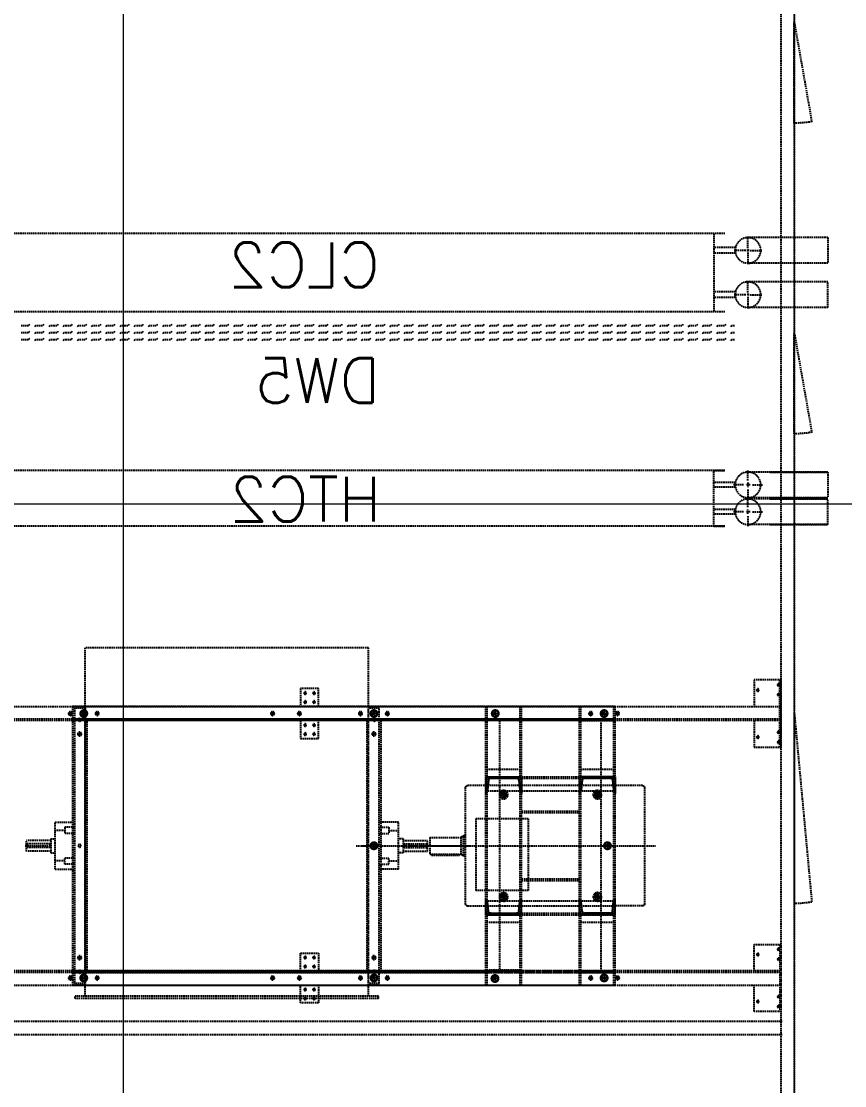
# Model space of a CAD drawing. Extents: x -32000 to 416743, y -254124 to 144214.
# Drawn here: x 2545 to 6225, y 36401 to 41159 of the extents above; entities that cross this region are included whole.
import ezdxf

# ---------------------------------------------------------------- set-up
doc = ezdxf.new("R2010")
doc.units = 0
doc.header["$LTSCALE"] = 10
doc.linetypes.add('XFM1Q40$0$HIDDEN', pattern=[9.525, 6.35, -3.175])
for name, color, linetype in [('XFM1Q40$0$01', 1, 'Continuous'), ('XFM1Q40$0$03', 4, 'Continuous'), ('XFM1Q40$0$ACC-450', 2, 'Continuous'), ('XFM1Q40$0$ACC-850', 2, 'Continuous'), ('XFM1Q40$0$CLC', 140, 'Continuous'), ('XFM1Q40$0$DIM', 250, 'Continuous'), ('XFM1Q40$0$FAN', 3, 'Continuous'), ('XFM1Q40$0$HTC', 1, 'Continuous'), ('XFM1Q40$0$MOTOR', 7, 'Continuous'), ('XFM1Q40$0$STM-01', 7, 'Continuous'), ('XFM1Q40$0$TYPE14X10', 7, 'Continuous'), ('XFM1Q40$0$外觀', 4, 'Continuous'), ('XFM1Q40$0$擋水簾', 151, 'Continuous'), ('XFM1Q40$0$槽鐵', 21, 'Continuous'), ('XFM1Q40$0$腳架', 7, 'Continuous'), ('XFM1Q40$0$軸心', 41, 'Continuous'), ('XFM1Q40$0$風車架', 4, 'Continuous'), ('XFM7P40ICA$0$H12PL4$0$L40_19_MEJI', 252, 'Continuous')]:
    doc.layers.add(name, color=color, linetype=linetype)
doc.styles.add('XFM1Q40$0$LSP', font='SIMPLEX.shx', dxfattribs={"bigfont": 'chineset.shx'})

# ---------------------------------------------------------------- blocks, each defined once
blk = doc.blocks.new('XFM1Q40$0$A$C79553BDF')
at = {"layer": 'XFM1Q40$0$槽鐵', "linetype": 'XFM1Q40$0$HIDDEN', "ltscale": 100}
for p, q in [((-3365, 16129.1), (-3365, 16204.1)), ((-3365, 16192.1), (-3362.5, 16192.1)), ((-3352.8, 16144.7), (-3357.5, 16187.6)), ((-3217.1, 16144.7), (-3212.4, 16187.6)), ((-3205, 16192.1), (-3207.4, 16192.1)), ((-3205, 16129.1), (-3205, 16204.1)), ((-3227.1, 16135.6), (-3342.8, 16135.6)), ((-3210, 16129.1), (-3360, 16129.1))]:
    blk.add_line(p, q, dxfattribs=at)
for centre, radius, start, end in [((-3362.5, 16187.1), 5, 5, 90), ((-3207.4, 16187.1), 5, 90, 175), ((-3342.8, 16145.6), 10, 185, 270), ((-3227.1, 16145.6), 10, 270, 355)]:
    blk.add_arc(centre, radius, start, end, dxfattribs=at)
blk = doc.blocks.new('XFM1Q40$0$A$Cac22a11c')
at = {"color": 252, "linetype": 'XFM1Q40$0$HIDDEN', "ltscale": 0.1}
for p, q in [((285990.1, 178069.5), (285970.1, 178069.5)), ((285990.1, 178069.5), (285970.1, 178069.5)), ((285990.1, 178069.5), (285970.1, 178069.5)), ((285980.1, 178059.5), (285980.1, 178079.5)), ((285980.1, 178079.5), (285980.1, 178059.5)), ((285980.1, 178079.5), (285980.1, 178059.5)), ((286409.1, 178069.5), (286389.1, 178069.5)), ((286409.1, 178069.5), (286389.1, 178069.5)), ((286409.1, 178069.5), (286389.1, 178069.5)), ((286399.1, 178059.5), (286399.1, 178079.5)), ((286399.1, 178079.5), (286399.1, 178059.5)), ((286399.1, 178079.5), (286399.1, 178059.5)), ((286722.1, 177799), (286596.1, 177799)), ((285980.1, 177622.5), (285980.1, 177602.5)), ((285980.1, 177602.5), (285980.1, 177622.5)), ((285980.1, 177622.5), (285980.1, 177602.5)), ((285980.1, 177622.5), (285980.1, 177602.5)), ((286399.1, 177622.5), (286399.1, 177602.5)), ((286399.1, 177602.5), (286399.1, 177622.5)), ((286399.1, 177622.5), (286399.1, 177602.5)), ((286399.1, 177622.5), (286399.1, 177602.5)), ((285990.1, 177612.5), (285970.1, 177612.5)), ((285990.1, 177612.5), (285970.1, 177612.5)), ((285990.1, 177612.5), (285970.1, 177612.5)), ((285990.1, 177612.5), (285970.1, 177612.5)), ((286409.1, 177612.5), (286389.1, 177612.5)), ((286409.1, 177612.5), (286389.1, 177612.5)), ((286409.1, 177612.5), (286389.1, 177612.5)), ((286409.1, 177612.5), (286389.1, 177612.5))]:
    blk.add_line(p, q, dxfattribs=at)
at = {"layer": 'XFM1Q40$0$01', "color": 252, "linetype": 'XFM1Q40$0$HIDDEN', "ltscale": 0.1}
for p, q in [((285207.2, 179511.2), (284950, 179511.2)), ((284950, 179511.2), (285307.2, 179511.2)), ((284950, 179511.2), (284950, 179396.9)), ((285207.2, 179396.9), (284950, 179396.9)), ((284950, 179396.9), (285307.2, 179396.9)), ((285207.2, 179391.2), (284950, 179391.2)), ((284950, 179391.2), (285307.2, 179391.2)), ((284950, 179276.9), (284950, 179391.2)), ((285207.2, 179276.9), (284950, 179276.9)), ((284950, 179276.9), (285307.2, 179276.9))]:
    blk.add_line(p, q, dxfattribs=at)
at = {"layer": 'XFM1Q40$0$03', "color": 252, "linetype": 'XFM1Q40$0$HIDDEN', "ltscale": 0.1}
for p, q in [((285410, 180578.4), (289110, 180578.4)), ((285460, 180578.4), (285460, 180228.4)), ((284950, 180559.5), (284950, 180445.2)), ((284950, 180559.5), (285307.2, 180559.5)), ((285307.2, 180512.4), (285307.2, 180564.5)), ((285297.2, 180502.4), (285245, 180502.4)), ((285302.2, 180502.4), (285312.2, 180502.4)), ((285307.2, 180497.4), (285307.2, 180507.4)), ((285307.2, 180492.4), (285307.2, 180440.2)), ((285317.2, 180502.4), (285369.3, 180502.4)), ((285363, 180514.7), (285460, 180514.7)), ((285363, 180490.1), (285460, 180490.1)), ((284950, 180445.2), (285307.2, 180445.2)), ((284950, 180247.2), (284950, 180361.5)), ((284950, 180361.5), (285307.2, 180361.5)), ((285307.2, 180314.4), (285307.2, 180366.5)), ((285297.2, 180304.4), (285245, 180304.4)), ((285302.2, 180304.4), (285312.2, 180304.4)), ((285307.2, 180309.4), (285307.2, 180299.4)), ((285307.2, 180294.4), (285307.2, 180242.2)), ((285317.2, 180304.4), (285369.3, 180304.4)), ((285363, 180316.7), (285460, 180316.7)), ((285363, 180292.1), (285460, 180292.1)), ((284950, 180247.2), (285307.2, 180247.2)), ((285410, 180228.4), (289110, 180228.4)), ((285307.2, 179474.1), (285307.2, 179521.2)), ((285287.2, 179454.1), (285240, 179454.1)), ((285297.2, 179454.1), (285317.2, 179454.1)), ((285307.2, 179464.1), (285307.2, 179444.1)), ((285307.2, 179434.1), (285307.2, 179386.9)), ((285327.2, 179454.1), (285374.3, 179454.1)), ((285307.2, 179354.1), (285307.2, 179401.2)), ((285287.2, 179334.1), (285240, 179334.1)), ((285297.2, 179334.1), (285317.2, 179334.1)), ((285307.2, 179324.1), (285307.2, 179344.1)), ((285327.2, 179334.1), (285374.3, 179334.1)), ((285307.2, 179314.1), (285307.2, 179266.9))]:
    blk.add_line(p, q, dxfattribs=at)
for centre in [(285307.2, 180502.4), (285307.2, 180304.4)]:
    blk.add_circle(centre, 57.2, dxfattribs=at)
at = {"layer": 'XFM1Q40$0$ACC-450', "color": 252, "linetype": 'XFM1Q40$0$HIDDEN', "ltscale": 0.1}
for p, q in [((285100, 181521), (285021.9, 181077.8)), ((285100, 181071), (285100, 181521)), ((285100, 180132.6), (285021.9, 179689.4)), ((285100, 179682.6), (285100, 180132.6))]:
    blk.add_line(p, q, dxfattribs=at)
for centre in [(285100, 181521), (285100, 180132.6)]:
    blk.add_arc(centre, 450, 260, 270, dxfattribs=at)
at = {"layer": 'XFM1Q40$0$ACC-850', "color": 252, "linetype": 'XFM1Q40$0$HIDDEN', "ltscale": 0.1}
for q in [(285021.9, 177589.4), (285100, 177582.6)]:
    blk.add_line((285100, 178432.6), q, dxfattribs=at)
blk.add_arc((285100, 178032.6), 450, 260, 270, dxfattribs=at)
at = {"layer": 'XFM1Q40$0$CLC', "color": 252, "linetype": 'XFM1Q40$0$HIDDEN', "ltscale": 0.1}
for p, q in [((285363.3, 179464.6), (285460, 179464.6)), ((285363.3, 179443.6), (285460, 179443.6)), ((285363.3, 179344.6), (285460, 179344.6)), ((285363.3, 179323.6), (285460, 179323.6))]:
    blk.add_line(p, q, dxfattribs=at)
for centre in [(285307.2, 179454.1), (285307.2, 179334.1)]:
    blk.add_circle(centre, 57.2, dxfattribs=at)
at = {"layer": 'XFM1Q40$0$DIM', "color": 252, "linetype": 'XFM1Q40$0$HIDDEN', "ltscale": 0.1}
blk.add_line((287037.6, 177841), (285720.6, 177841), dxfattribs=at)
blk.add_line((287037.6, 177841), (285720.6, 177841), dxfattribs=at)
at = {"layer": 'XFM1Q40$0$FAN', "color": 252, "linetype": 'XFM1Q40$0$HIDDEN', "ltscale": 0.1}
for p, q in [((287003, 177168), (287003, 178726)), ((287003, 178726), (288269, 178726)), ((288269, 177168), (288269, 178726)), ((286958, 177168), (288314, 177168)), ((286958, 177158), (286958, 177168)), ((286958, 177158), (288314, 177158)), ((288314, 177158), (288314, 177168))]:
    blk.add_line(p, q, dxfattribs=at)
for centre in [(286977.5, 178404), (288294.5, 178404), (286977.5, 177841), (288294.5, 177841), (286977.5, 177278), (288294.5, 177278)]:
    blk.add_circle(centre, 6, dxfattribs=at)
at = {"layer": 'XFM1Q40$0$HTC', "color": 252, "linetype": 'XFM1Q40$0$HIDDEN', "ltscale": 0.1}
for p, q in [((285410, 179519.1), (289060, 179519.1)), ((285460, 179519.1), (285410, 179519.1)), ((285460, 179269.1), (285460, 179519.1)), ((285410, 179269.1), (289060, 179269.1)), ((285460, 179269.1), (285410, 179269.1))]:
    blk.add_line(p, q, dxfattribs=at)
at = {"layer": 'XFM1Q40$0$MOTOR', "color": 252, "linetype": 'XFM1Q40$0$HIDDEN', "ltscale": 0.1}
for p, q in [((285769.1, 178100), (285769.1, 177582)), ((285779.1, 178110), (285904.1, 178110)), ((285904.1, 178111), (285904.1, 177571)), ((285904.1, 178111), (286559.1, 178111)), ((286569.1, 177581), (286569.1, 178101)), ((286290.1, 177961), (286290.1, 177641)), ((286290.1, 177961), (286524.1, 177961)), ((286524.1, 177961), (286524.1, 177641)), ((286574.1, 177888), (286569.1, 177888)), ((286579.1, 177799), (286579.1, 177883)), ((286584.1, 177883), (286579.1, 177883)), ((286729.1, 177878.5), (286589.1, 177878.5)), ((286589.1, 177804), (286589.1, 177878)), ((286729.1, 177878.5), (286729.1, 177803.5)), ((286739.5, 177841), (286550.7, 177841)), ((286574.1, 177794), (286569.1, 177794)), ((286584.1, 177799), (286579.1, 177799)), ((286729.1, 177803.5), (286589.1, 177803.5)), ((286596.1, 177803.5), (286596.1, 177799)), ((286722.1, 177803.5), (286722.1, 177799)), ((286290.1, 177641), (286524.1, 177641)), ((285779.1, 177572), (285904.1, 177572)), ((285904.1, 177571), (286559.1, 177571))]:
    blk.add_line(p, q, dxfattribs=at)
for centre, radius, start, end in [((285779.1, 178100), 10, 90, 180), ((286559.1, 178101), 10, 0, 90), ((286574.1, 177883), 5, 0, 90), ((286584.1, 177878), 5, 0, 90), ((286574.1, 177799), 5, 270, 0), ((286584.1, 177804), 5, 270, 0), ((285779.1, 177582), 10, 180, 270), ((286559.1, 177581), 10, 270, 0)]:
    blk.add_arc(centre, radius, start, end, dxfattribs=at)
at = {"layer": 'XFM1Q40$0$STM-01', "color": 252, "linetype": 'XFM1Q40$0$HIDDEN', "ltscale": 0.1}
for p, q in [((285160, 178582), (285280, 178582)), ((285160, 178282), (285160, 178582)), ((285164, 178282), (285164, 178582)), ((285280, 178582), (285280, 178463.5)), ((285168, 178560), (285164, 178560)), ((285171, 178560), (285169, 178560)), ((285170, 178562), (285170, 178566)), ((285170, 178559), (285170, 178561)), ((285170, 178558), (285170, 178554)), ((285172, 178560), (285176, 178560)), ((285261, 178537), (285257, 178537)), ((285264, 178537), (285262, 178537)), ((285263, 178539), (285263, 178543)), ((285263, 178536), (285263, 178538)), ((285263, 178535), (285263, 178531)), ((285265, 178537), (285269, 178537)), ((287226.5, 178543.5), (287306.5, 178543.5)), ((287226.5, 178463.5), (287226.5, 178543.5)), ((287244.5, 178523.5), (287240.5, 178523.5)), ((287247.5, 178523.5), (287245.5, 178523.5)), ((287246.5, 178525.5), (287246.5, 178529.5)), ((287246.5, 178522.5), (287246.5, 178524.5)), ((287248.5, 178523.5), (287252.5, 178523.5)), ((287284.5, 178523.5), (287280.5, 178523.5)), ((287287.5, 178523.5), (287285.5, 178523.5)), ((287286.5, 178525.5), (287286.5, 178529.5)), ((287286.5, 178522.5), (287286.5, 178524.5)), ((287288.5, 178523.5), (287292.5, 178523.5)), ((287306.5, 178543.5), (287306.5, 178463.5)), ((285168, 178516), (285164, 178516)), ((285171, 178516), (285169, 178516)), ((285170, 178518), (285170, 178522)), ((285170, 178515), (285170, 178517)), ((285170, 178514), (285170, 178510)), ((285172, 178516), (285176, 178516)), ((287244.5, 178483.5), (287240.5, 178483.5)), ((287247.5, 178483.5), (287245.5, 178483.5)), ((287246.5, 178521.5), (287246.5, 178517.5)), ((287246.5, 178485.5), (287246.5, 178489.5)), ((287246.5, 178482.5), (287246.5, 178484.5)), ((287246.5, 178481.5), (287246.5, 178477.5)), ((287248.5, 178483.5), (287252.5, 178483.5)), ((287284.5, 178483.5), (287280.5, 178483.5)), ((287287.5, 178483.5), (287285.5, 178483.5)), ((287286.5, 178521.5), (287286.5, 178517.5)), ((287286.5, 178485.5), (287286.5, 178489.5)), ((287286.5, 178482.5), (287286.5, 178484.5)), ((287286.5, 178481.5), (287286.5, 178477.5)), ((287288.5, 178483.5), (287292.5, 178483.5)), ((289131, 178463.5), (285164, 178463.5)), ((285888.1, 178432), (285881.1, 178432)), ((285889.1, 178432), (285891.1, 178432)), ((285890.1, 178434), (285890.1, 178441)), ((285890.1, 178431), (285890.1, 178433)), ((285890.1, 178430), (285890.1, 178423)), ((285892.1, 178432), (285899.1, 178432)), ((286008.1, 178432), (286001.1, 178432)), ((286009.1, 178432), (286011.1, 178432)), ((286010.1, 178434), (286010.1, 178441)), ((286010.1, 178431), (286010.1, 178433)), ((286010.1, 178430), (286010.1, 178423)), ((286012.1, 178432), (286019.1, 178432)), ((286917, 178432), (286910, 178432)), ((286918, 178432), (286920, 178432)), ((286919, 178434), (286919, 178441)), ((286919, 178431), (286919, 178433)), ((286919, 178430), (286919, 178423)), ((286921, 178432), (286928, 178432)), ((287037, 178432), (287030, 178432)), ((287038, 178432), (287040, 178432)), ((287039, 178434), (287039, 178441)), ((287039, 178431), (287039, 178433)), ((287039, 178430), (287039, 178423)), ((287041, 178432), (287048, 178432)), ((287310, 178432), (287303, 178432)), ((287313, 178432), (287311, 178432)), ((287312, 178434), (287312, 178441)), ((287312, 178431), (287312, 178433)), ((287312, 178430), (287312, 178423)), ((287314, 178432), (287321, 178432)), ((287430, 178432), (287423, 178432)), ((287433, 178432), (287431, 178432)), ((287432, 178434), (287432, 178441)), ((287432, 178431), (287432, 178433)), ((287432, 178430), (287432, 178423)), ((287434, 178432), (287441, 178432)), ((288214, 178432), (288207, 178432)), ((288217, 178432), (288215, 178432)), ((288216, 178434), (288216, 178441)), ((288216, 178431), (288216, 178433)), ((288216, 178430), (288216, 178423)), ((288218, 178432), (288225, 178432)), ((288334, 178432), (288327, 178432)), ((288337, 178432), (288335, 178432)), ((288336, 178434), (288336, 178441)), ((288336, 178431), (288336, 178433)), ((288336, 178430), (288336, 178423)), ((288338, 178432), (288345, 178432)), ((285164, 178407), (289131, 178407)), ((285164, 178400.5), (289131, 178400.5)), ((285280, 178400.5), (285280, 178282)), ((287226.5, 178320.5), (287226.5, 178400.5)), ((287244.5, 178380.5), (287240.5, 178380.5)), ((287247.5, 178380.5), (287245.5, 178380.5)), ((287246.5, 178382.5), (287246.5, 178386.5)), ((287246.5, 178379.5), (287246.5, 178381.5)), ((287248.5, 178380.5), (287252.5, 178380.5)), ((287284.5, 178380.5), (287280.5, 178380.5)), ((287287.5, 178380.5), (287285.5, 178380.5)), ((287286.5, 178382.5), (287286.5, 178386.5)), ((287286.5, 178379.5), (287286.5, 178381.5)), ((287288.5, 178380.5), (287292.5, 178380.5)), ((287306.5, 178400.5), (287306.5, 178320.5)), ((285168, 178348), (285164, 178348)), ((285171, 178348), (285169, 178348)), ((285170, 178350), (285170, 178354)), ((285170, 178347), (285170, 178349)), ((285170, 178346), (285170, 178342)), ((285172, 178348), (285176, 178348)), ((285263, 178329), (285263, 178333)), ((287244.5, 178340.5), (287240.5, 178340.5)), ((287247.5, 178340.5), (287245.5, 178340.5)), ((287246.5, 178378.5), (287246.5, 178374.5)), ((287246.5, 178342.5), (287246.5, 178346.5)), ((287246.5, 178339.5), (287246.5, 178341.5)), ((287246.5, 178338.5), (287246.5, 178334.5)), ((287248.5, 178340.5), (287252.5, 178340.5)), ((287284.5, 178340.5), (287280.5, 178340.5)), ((287287.5, 178340.5), (287285.5, 178340.5)), ((287286.5, 178378.5), (287286.5, 178374.5)), ((287286.5, 178342.5), (287286.5, 178346.5)), ((287286.5, 178339.5), (287286.5, 178341.5)), ((287286.5, 178338.5), (287286.5, 178334.5)), ((287288.5, 178340.5), (287292.5, 178340.5)), ((285168, 178304), (285164, 178304)), ((285171, 178304), (285169, 178304)), ((285170, 178306), (285170, 178310)), ((285170, 178303), (285170, 178305)), ((285170, 178302), (285170, 178298)), ((285172, 178304), (285176, 178304)), ((285261, 178327), (285257, 178327)), ((285264, 178327), (285262, 178327)), ((285263, 178326), (285263, 178328)), ((285263, 178325), (285263, 178321)), ((285265, 178327), (285269, 178327)), ((287306.5, 178320.5), (287226.5, 178320.5)), ((285280, 178282), (285160, 178282)), ((285280, 177400), (285160, 177400)), ((285160, 177400), (285160, 177100)), ((285164, 177400), (285164, 177100)), ((285170, 177380), (285170, 177384)), ((285280, 177281.5), (285280, 177400)), ((285168, 177378), (285164, 177378)), ((285168, 177334), (285164, 177334)), ((285171, 177378), (285169, 177378)), ((285171, 177334), (285169, 177334)), ((285170, 177379), (285170, 177377)), ((285170, 177376), (285170, 177372)), ((285170, 177336), (285170, 177340)), ((285170, 177335), (285170, 177333)), ((285172, 177378), (285176, 177378)), ((285172, 177334), (285176, 177334)), ((285261, 177355), (285257, 177355)), ((285264, 177355), (285262, 177355)), ((285263, 177357), (285263, 177361)), ((285263, 177356), (285263, 177354)), ((285263, 177353), (285263, 177349)), ((285265, 177355), (285269, 177355)), ((287306.5, 177361.5), (287226.5, 177361.5)), ((287226.5, 177361.5), (287226.5, 177281.5)), ((287244.5, 177341.5), (287240.5, 177341.5)), ((287247.5, 177341.5), (287245.5, 177341.5)), ((287246.5, 177343.5), (287246.5, 177347.5)), ((287246.5, 177342.5), (287246.5, 177340.5)), ((287246.5, 177339.5), (287246.5, 177335.5)), ((287248.5, 177341.5), (287252.5, 177341.5)), ((287284.5, 177341.5), (287280.5, 177341.5)), ((287287.5, 177341.5), (287285.5, 177341.5)), ((287286.5, 177343.5), (287286.5, 177347.5)), ((287286.5, 177342.5), (287286.5, 177340.5)), ((287286.5, 177339.5), (287286.5, 177335.5)), ((287288.5, 177341.5), (287292.5, 177341.5)), ((287306.5, 177281.5), (287306.5, 177361.5)), ((285170, 177332), (285170, 177328)), ((287244.5, 177301.5), (287240.5, 177301.5)), ((287247.5, 177301.5), (287245.5, 177301.5)), ((287246.5, 177303.5), (287246.5, 177307.5)), ((287246.5, 177302.5), (287246.5, 177300.5)), ((287246.5, 177299.5), (287246.5, 177295.5)), ((287248.5, 177301.5), (287252.5, 177301.5)), ((287284.5, 177301.5), (287280.5, 177301.5)), ((287287.5, 177301.5), (287285.5, 177301.5)), ((287286.5, 177303.5), (287286.5, 177307.5)), ((287286.5, 177302.5), (287286.5, 177300.5)), ((287286.5, 177299.5), (287286.5, 177295.5)), ((287288.5, 177301.5), (287292.5, 177301.5)), ((285164, 177281.5), (289131, 177281.5)), ((285164, 177275), (289131, 177275)), ((285888.1, 177250), (285881.1, 177250)), ((285889.1, 177250), (285891.1, 177250)), ((285890.1, 177252), (285890.1, 177259)), ((285890.1, 177251), (285890.1, 177249)), ((285890.1, 177248), (285890.1, 177241)), ((285892.1, 177250), (285899.1, 177250)), ((286008.1, 177250), (286001.1, 177250)), ((286009.1, 177250), (286011.1, 177250)), ((286010.1, 177252), (286010.1, 177259)), ((286010.1, 177251), (286010.1, 177249)), ((286010.1, 177248), (286010.1, 177241)), ((286012.1, 177250), (286019.1, 177250)), ((286917, 177250), (286910, 177250)), ((286918, 177250), (286920, 177250)), ((286919, 177252), (286919, 177259)), ((286919, 177251), (286919, 177249)), ((286919, 177248), (286919, 177241)), ((286921, 177250), (286928, 177250)), ((287037, 177250), (287030, 177250)), ((287038, 177250), (287040, 177250)), ((287039, 177252), (287039, 177259)), ((287039, 177251), (287039, 177249)), ((287039, 177248), (287039, 177241)), ((287041, 177250), (287048, 177250)), ((287310, 177250), (287303, 177250)), ((287313, 177250), (287311, 177250)), ((287312, 177252), (287312, 177259)), ((287312, 177251), (287312, 177249)), ((287312, 177248), (287312, 177241)), ((287314, 177250), (287321, 177250)), ((287430, 177250), (287423, 177250)), ((287433, 177250), (287431, 177250)), ((287432, 177252), (287432, 177259)), ((287432, 177251), (287432, 177249)), ((287432, 177248), (287432, 177241)), ((287434, 177250), (287441, 177250)), ((288214, 177250), (288207, 177250)), ((288217, 177250), (288215, 177250)), ((288216, 177252), (288216, 177259)), ((288216, 177251), (288216, 177249)), ((288216, 177248), (288216, 177241)), ((288218, 177250), (288225, 177250)), ((288334, 177250), (288327, 177250)), ((288337, 177250), (288335, 177250)), ((288336, 177252), (288336, 177259)), ((288336, 177251), (288336, 177249)), ((288336, 177248), (288336, 177241)), ((288338, 177250), (288345, 177250)), ((289131, 177218.5), (285164, 177218.5)), ((285280, 177100), (285280, 177218.5)), ((287226.5, 177218.5), (287226.5, 177138.5)), ((287244.5, 177198.5), (287240.5, 177198.5)), ((287247.5, 177198.5), (287245.5, 177198.5)), ((287246.5, 177200.5), (287246.5, 177204.5)), ((287246.5, 177199.5), (287246.5, 177197.5)), ((287246.5, 177196.5), (287246.5, 177192.5)), ((287248.5, 177198.5), (287252.5, 177198.5)), ((287284.5, 177198.5), (287280.5, 177198.5)), ((287287.5, 177198.5), (287285.5, 177198.5)), ((287286.5, 177200.5), (287286.5, 177204.5)), ((287286.5, 177199.5), (287286.5, 177197.5)), ((287286.5, 177196.5), (287286.5, 177192.5)), ((287288.5, 177198.5), (287292.5, 177198.5)), ((287306.5, 177138.5), (287306.5, 177218.5)), ((285168, 177166), (285164, 177166)), ((285171, 177166), (285169, 177166)), ((285170, 177168), (285170, 177172)), ((285170, 177167), (285170, 177165)), ((285170, 177164), (285170, 177160)), ((285172, 177166), (285176, 177166)), ((285261, 177145), (285257, 177145)), ((285264, 177145), (285262, 177145)), ((285263, 177147), (285263, 177151)), ((285263, 177146), (285263, 177144)), ((285263, 177143), (285263, 177139)), ((285265, 177145), (285269, 177145)), ((287244.5, 177158.5), (287240.5, 177158.5)), ((287247.5, 177158.5), (287245.5, 177158.5)), ((287246.5, 177160.5), (287246.5, 177164.5)), ((287246.5, 177159.5), (287246.5, 177157.5)), ((287246.5, 177156.5), (287246.5, 177152.5)), ((287248.5, 177158.5), (287252.5, 177158.5)), ((287284.5, 177158.5), (287280.5, 177158.5)), ((287287.5, 177158.5), (287285.5, 177158.5)), ((287286.5, 177160.5), (287286.5, 177164.5)), ((287286.5, 177159.5), (287286.5, 177157.5)), ((287286.5, 177156.5), (287286.5, 177152.5)), ((287288.5, 177158.5), (287292.5, 177158.5)), ((285160, 177100), (285280, 177100)), ((285168, 177122), (285164, 177122)), ((285171, 177122), (285169, 177122)), ((285170, 177124), (285170, 177128)), ((285170, 177123), (285170, 177121)), ((285170, 177120), (285170, 177116)), ((285172, 177122), (285176, 177122)), ((287226.5, 177138.5), (287306.5, 177138.5))]:
    blk.add_line(p, q, dxfattribs=at)
for centre, radius in [((285170, 178560), 5), ((285263, 178537), 5), ((287246.5, 178523.5), 5), ((287286.5, 178523.5), 5), ((285170, 178516), 5), ((287246.5, 178483.5), 5), ((287286.5, 178483.5), 5), ((285890.1, 178432), 8), ((286010.1, 178432), 8), ((286919, 178432), 8), ((287039, 178432), 8), ((287312, 178432), 8), ((287432, 178432), 8), ((288216, 178432), 8), ((288336, 178432), 8), ((287246.5, 178380.5), 5), ((287286.5, 178380.5), 5), ((285170, 178348), 5), ((287246.5, 178340.5), 5), ((287286.5, 178340.5), 5), ((285170, 178304), 5), ((285263, 178327), 5), ((285170, 177378), 5), ((285170, 177334), 5), ((285263, 177355), 5), ((287246.5, 177341.5), 5), ((287286.5, 177341.5), 5), ((287246.5, 177301.5), 5), ((287286.5, 177301.5), 5), ((285890.1, 177250), 8), ((286010.1, 177250), 8), ((286919, 177250), 8), ((287039, 177250), 8), ((287312, 177250), 8), ((287432, 177250), 8), ((288216, 177250), 8), ((288336, 177250), 8), ((287246.5, 177198.5), 5), ((287286.5, 177198.5), 5), ((285170, 177166), 5), ((285263, 177145), 5), ((287246.5, 177158.5), 5), ((287286.5, 177158.5), 5), ((285170, 177122), 5)]:
    blk.add_circle(centre, radius, dxfattribs=at)
at = {"layer": 'XFM1Q40$0$TYPE14X10', "color": 252, "linetype": 'XFM1Q40$0$HIDDEN', "ltscale": 0.1}
for p, q in [((285100, 187517.6), (285100, 172197.6)), ((285160, 187457.6), (285160, 172257.6)), ((289150, 177057.6), (285155, 177057.6)), ((289150, 176997.6), (285155, 176997.6))]:
    blk.add_line(p, q, dxfattribs=at)
at = {"layer": 'XFM1Q40$0$外觀', "color": 252, "linetype": 'XFM1Q40$0$HIDDEN', "ltscale": 0.1}
for p, q in [((285955.1, 178432), (285945.1, 178432)), ((285950.1, 178437), (285950.1, 178427)), ((286441.6, 178432), (286431.6, 178432)), ((286436.6, 178437), (286436.6, 178427)), ((286984, 178432), (286974, 178432)), ((286979, 178437), (286979, 178427)), ((288281, 178432), (288271, 178432)), ((288276, 178437), (288276, 178427)), ((286984, 178341), (286974, 178341)), ((286979, 178346), (286979, 178336)), ((288299.5, 178341), (288289.5, 178341)), ((288294.5, 178346), (288294.5, 178336)), ((285978.1, 178069.5), (285965.1, 178069.5)), ((285981.1, 178069.5), (285979.1, 178069.5)), ((285980.1, 178071.5), (285980.1, 178084.5)), ((285980.1, 178068.5), (285980.1, 178070.5)), ((285980.1, 178067.5), (285980.1, 178054.5)), ((285982.1, 178069.5), (285995.1, 178069.5)), ((286397.1, 178069.5), (286384.1, 178069.5)), ((286400.1, 178069.5), (286398.1, 178069.5)), ((286399.1, 178071.5), (286399.1, 178084.5)), ((286399.1, 178068.5), (286399.1, 178070.5)), ((286399.1, 178067.5), (286399.1, 178054.5)), ((286401.1, 178069.5), (286414.1, 178069.5)), ((285940.1, 177841), (285930.1, 177841)), ((285935.1, 177846), (285935.1, 177836)), ((287058.7, 177841), (286956.7, 177841)), ((285980.1, 177614.5), (285980.1, 177627.5)), ((286399.1, 177614.5), (286399.1, 177627.5)), ((285978.1, 177612.5), (285965.1, 177612.5)), ((285981.1, 177612.5), (285979.1, 177612.5)), ((285980.1, 177613.5), (285980.1, 177611.5)), ((285980.1, 177610.5), (285980.1, 177597.5)), ((285982.1, 177612.5), (285995.1, 177612.5)), ((286397.1, 177612.5), (286384.1, 177612.5)), ((286400.1, 177612.5), (286398.1, 177612.5)), ((286399.1, 177613.5), (286399.1, 177611.5)), ((286399.1, 177610.5), (286399.1, 177597.5)), ((286401.1, 177612.5), (286414.1, 177612.5)), ((286984, 177341), (286974, 177341)), ((286979, 177346), (286979, 177336)), ((288299.5, 177341), (288289.5, 177341)), ((288294.5, 177346), (288294.5, 177336)), ((285955.1, 177250), (285945.1, 177250)), ((285950.1, 177255), (285950.1, 177245)), ((286443.1, 177247.5), (286433.1, 177247.5)), ((286438.1, 177252.5), (286438.1, 177242.5)), ((286983.5, 177250), (286973.5, 177250)), ((286978.5, 177255), (286978.5, 177245)), ((288281, 177250), (288271, 177250)), ((288276, 177255), (288276, 177245))]:
    blk.add_line(p, q, dxfattribs=at)
at = {"layer": 'XFM1Q40$0$外觀', "color": 252, "linetype": 'XFM1Q40$0$HIDDEN', "ltscale": 0.1, "const_width": 10}
for points in [[(285965.1, 178432, 1), (285935.1, 178432, 1)], [(286451.6, 178432, 1), (286421.6, 178432, 1)], [(286994, 178432, 1), (286964, 178432, 1)], [(288291, 178432, 1), (288261, 178432, 1)], [(285950.1, 177841, 1), (285920.1, 177841, 1)], [(286994, 177841, 1), (286964, 177841, 1)], [(285965.1, 177250, 1), (285935.1, 177250, 1)], [(286453.1, 177247.5, 1), (286423.1, 177247.5, 1)], [(286993.5, 177250, 1), (286963.5, 177250, 1)], [(288291, 177250, 1), (288261, 177250, 1)]]:
    blk.add_lwpolyline(points, format="xyb", close=True, dxfattribs=at)
at = {"layer": 'XFM1Q40$0$外觀', "color": 252, "linetype": 'XFM1Q40$0$HIDDEN', "ltscale": 0.1}
for centre, radius in [((285950.1, 178432), 7), ((286436.6, 178432), 7), ((286979, 178432), 7), ((288276, 178432), 8), ((286979, 178341), 8.5), ((288294.5, 178341), 8.5), ((285980.1, 178069.5), 19), ((285980.1, 178069.5), 12), ((286399.1, 178069.5), 19), ((286399.1, 178069.5), 12), ((285935.1, 177841), 7), ((286979, 177841), 7), ((285980.1, 177612.5), 19), ((285980.1, 177612.5), 12), ((286399.1, 177612.5), 19), ((286399.1, 177612.5), 12), ((286979, 177341), 8.5), ((288294.5, 177341), 8.5), ((285950.1, 177250), 7), ((286438.1, 177247.5), 7), ((286978.5, 177250), 7), ((288276, 177250), 7)]:
    blk.add_circle(centre, radius, dxfattribs=at)
at = {"layer": 'XFM1Q40$0$擋水簾', "color": 252, "linetype": 'XFM1Q40$0$HIDDEN', "ltscale": 0.1}
for p, q in [((285368, 180165.7), (285380.2, 180165.7)), ((285380.2, 180165.7), (285385.9, 180160.1)), ((285406.4, 180171.3), (285412, 180165.7)), ((285412, 180165.7), (285443.7, 180165.7)), ((285443.7, 180165.7), (285449.4, 180160.1)), ((285469.9, 180171.3), (285475.5, 180165.7)), ((285475.5, 180165.7), (285507.2, 180165.7)), ((285507.2, 180165.7), (285512.9, 180160.1)), ((285533.4, 180171.3), (285539, 180165.7)), ((285539, 180165.7), (285570.7, 180165.7)), ((285570.7, 180165.7), (285576.4, 180160.1)), ((285596.9, 180171.3), (285602.5, 180165.7)), ((285602.5, 180165.7), (285634.2, 180165.7)), ((285634.2, 180165.7), (285639.9, 180160.1)), ((285660.4, 180171.3), (285666, 180165.7)), ((285666, 180165.7), (285697.7, 180165.7)), ((285697.7, 180165.7), (285703.4, 180160.1)), ((285723.9, 180171.3), (285729.5, 180165.7)), ((285729.5, 180165.7), (285761.2, 180165.7)), ((285761.2, 180165.7), (285766.9, 180160.1)), ((285787.4, 180171.3), (285793, 180165.7)), ((285793, 180165.7), (285824.7, 180165.7)), ((285824.7, 180165.7), (285830.4, 180160.1)), ((285850.9, 180171.3), (285856.5, 180165.7)), ((285856.5, 180165.7), (285888.2, 180165.7)), ((285888.2, 180165.7), (285893.9, 180160.1)), ((285914.4, 180171.3), (285920, 180165.7)), ((285920, 180165.7), (285951.7, 180165.7)), ((285951.7, 180165.7), (285957.4, 180160.1)), ((285977.9, 180171.3), (285983.5, 180165.7)), ((285983.5, 180165.7), (286015.2, 180165.7)), ((286015.2, 180165.7), (286020.9, 180160.1)), ((286041.4, 180171.3), (286047, 180165.7)), ((286047, 180165.7), (286078.7, 180165.7)), ((286078.7, 180165.7), (286084.4, 180160.1)), ((286104.9, 180171.3), (286110.5, 180165.7)), ((286110.5, 180165.7), (286142.2, 180165.7)), ((286142.2, 180165.7), (286147.9, 180160.1)), ((286168.4, 180171.3), (286174, 180165.7)), ((286174, 180165.7), (286205.7, 180165.7)), ((286205.7, 180165.7), (286211.4, 180160.1)), ((286231.9, 180171.3), (286237.5, 180165.7)), ((286237.5, 180165.7), (286269.2, 180165.7)), ((286269.2, 180165.7), (286274.9, 180160.1)), ((286295.4, 180171.3), (286301, 180165.7)), ((286301, 180165.7), (286332.7, 180165.7)), ((286332.7, 180165.7), (286338.4, 180160.1)), ((286358.9, 180171.3), (286364.5, 180165.7)), ((286364.5, 180165.7), (286396.2, 180165.7)), ((286396.2, 180165.7), (286401.9, 180160.1)), ((286422.4, 180171.3), (286428, 180165.7)), ((286428, 180165.7), (286459.7, 180165.7)), ((286459.7, 180165.7), (286465.4, 180160.1)), ((286485.9, 180171.3), (286491.5, 180165.7)), ((286491.5, 180165.7), (286523.2, 180165.7)), ((286523.2, 180165.7), (286528.9, 180160.1)), ((286549.4, 180171.3), (286555, 180165.7)), ((286555, 180165.7), (286586.7, 180165.7)), ((286586.7, 180165.7), (286592.4, 180160.1)), ((286612.9, 180171.3), (286618.5, 180165.7)), ((286618.5, 180165.7), (286650.2, 180165.7)), ((286650.2, 180165.7), (286655.9, 180160.1)), ((286676.4, 180171.3), (286682, 180165.7)), ((286682, 180165.7), (286713.7, 180165.7)), ((286713.7, 180165.7), (286719.4, 180160.1)), ((286739.9, 180171.3), (286745.5, 180165.7)), ((286745.5, 180165.7), (286777.2, 180165.7)), ((286777.2, 180165.7), (286782.9, 180160.1)), ((286803.4, 180171.3), (286809, 180165.7)), ((286809, 180165.7), (286840.7, 180165.7)), ((286840.7, 180165.7), (286846.4, 180160.1)), ((286866.9, 180171.3), (286872.5, 180165.7)), ((286872.5, 180165.7), (286904.2, 180165.7)), ((286904.2, 180165.7), (286909.9, 180160.1)), ((286930.4, 180171.3), (286936, 180165.7)), ((286936, 180165.7), (286967.7, 180165.7)), ((286967.7, 180165.7), (286973.4, 180160.1)), ((286993.9, 180171.3), (286999.5, 180165.7)), ((286999.5, 180165.7), (287031.2, 180165.7)), ((287031.2, 180165.7), (287036.9, 180160.1)), ((287057.4, 180171.3), (287063, 180165.7)), ((287063, 180165.7), (287094.7, 180165.7)), ((287094.7, 180165.7), (287100.4, 180160.1)), ((287120.9, 180171.3), (287126.5, 180165.7)), ((287126.5, 180165.7), (287158.2, 180165.7)), ((287158.2, 180165.7), (287163.9, 180160.1)), ((287184.4, 180171.3), (287190, 180165.7)), ((287190, 180165.7), (287221.7, 180165.7)), ((287221.7, 180165.7), (287227.4, 180160.1)), ((287247.9, 180171.3), (287253.5, 180165.7)), ((287253.5, 180165.7), (287285.2, 180165.7)), ((287285.2, 180165.7), (287290.9, 180160.1)), ((287311.4, 180171.3), (287317, 180165.7)), ((287317, 180165.7), (287348.7, 180165.7)), ((287348.7, 180165.7), (287354.4, 180160.1)), ((287374.9, 180171.3), (287380.5, 180165.7)), ((287380.5, 180165.7), (287412.2, 180165.7)), ((287412.2, 180165.7), (287417.9, 180160.1)), ((287438.4, 180171.3), (287444, 180165.7)), ((287444, 180165.7), (287475.7, 180165.7)), ((287475.7, 180165.7), (287481.4, 180160.1)), ((287501.9, 180171.3), (287507.5, 180165.7)), ((287507.5, 180165.7), (287539.2, 180165.7)), ((287539.2, 180165.7), (287544.9, 180160.1)), ((287565.4, 180171.3), (287571, 180165.7)), ((287571, 180165.7), (287602.7, 180165.7)), ((287602.7, 180165.7), (287608.4, 180160.1)), ((287628.9, 180171.3), (287634.5, 180165.7)), ((287634.5, 180165.7), (287666.2, 180165.7)), ((287666.2, 180165.7), (287671.9, 180160.1)), ((287692.4, 180171.3), (287698, 180165.7)), ((287698, 180165.7), (287729.7, 180165.7)), ((287729.7, 180165.7), (287735.4, 180160.1)), ((287755.9, 180171.3), (287761.5, 180165.7)), ((287761.5, 180165.7), (287793.2, 180165.7)), ((287793.2, 180165.7), (287798.9, 180160.1)), ((287819.4, 180171.3), (287825, 180165.7)), ((287825, 180165.7), (287856.7, 180165.7)), ((287856.7, 180165.7), (287862.4, 180160.1)), ((287882.9, 180171.3), (287888.5, 180165.7)), ((287888.5, 180165.7), (287920.2, 180165.7)), ((287920.2, 180165.7), (287925.9, 180160.1)), ((287946.4, 180171.3), (287952, 180165.7)), ((287952, 180165.7), (287983.7, 180165.7)), ((287983.7, 180165.7), (287989.4, 180160.1)), ((288009.9, 180171.3), (288015.5, 180165.7)), ((288015.5, 180165.7), (288047.2, 180165.7)), ((288047.2, 180165.7), (288052.9, 180160.1)), ((288073.4, 180171.3), (288079, 180165.7)), ((288079, 180165.7), (288110.7, 180165.7)), ((288110.7, 180165.7), (288116.4, 180160.1)), ((288136.9, 180171.3), (288142.5, 180165.7)), ((288142.5, 180165.7), (288174.2, 180165.7)), ((288174.3, 180165.7), (288179.9, 180160.1)), ((288200.4, 180171.3), (288206, 180165.7)), ((288206, 180165.7), (288237.7, 180165.7)), ((288237.8, 180165.7), (288243.4, 180160.1)), ((288263.9, 180171.3), (288269.5, 180165.7)), ((288269.5, 180165.7), (288301.2, 180165.7)), ((288301.3, 180165.7), (288306.9, 180160.1)), ((288327.4, 180171.3), (288333, 180165.7)), ((288333, 180165.7), (288364.7, 180165.7)), ((288364.8, 180165.7), (288370.4, 180160.1)), ((288390.9, 180171.3), (288396.5, 180165.7)), ((288396.5, 180165.7), (288428.2, 180165.7)), ((288428.3, 180165.7), (288433.9, 180160.1)), ((288454.4, 180171.3), (288460, 180165.7)), ((288460, 180165.7), (288491.7, 180165.7)), ((288491.8, 180165.7), (288497.4, 180160.1)), ((288517.9, 180171.3), (288523.5, 180165.7)), ((288523.5, 180165.7), (288555.2, 180165.7)), ((285368, 180133.9), (285380.2, 180133.9)), ((285368, 180102.2), (285380.2, 180102.2)), ((285380.2, 180133.9), (285385.9, 180128.3)), ((285380.2, 180102.2), (285385.9, 180096.6)), ((285406.4, 180139.6), (285412, 180133.9)), ((285406.4, 180107.8), (285412, 180102.2)), ((285412, 180133.9), (285443.7, 180133.9)), ((285412, 180102.2), (285443.7, 180102.2)), ((285443.7, 180133.9), (285449.4, 180128.3)), ((285443.7, 180102.2), (285449.4, 180096.6)), ((285469.9, 180139.6), (285475.5, 180133.9)), ((285469.9, 180107.8), (285475.5, 180102.2)), ((285475.5, 180133.9), (285507.2, 180133.9)), ((285475.5, 180102.2), (285507.2, 180102.2)), ((285507.2, 180133.9), (285512.9, 180128.3)), ((285507.2, 180102.2), (285512.9, 180096.6)), ((285533.4, 180139.6), (285539, 180133.9)), ((285533.4, 180107.8), (285539, 180102.2)), ((285539, 180133.9), (285570.7, 180133.9)), ((285539, 180102.2), (285570.7, 180102.2)), ((285570.7, 180133.9), (285576.4, 180128.3)), ((285570.7, 180102.2), (285576.4, 180096.6)), ((285596.9, 180139.6), (285602.5, 180133.9)), ((285596.9, 180107.8), (285602.5, 180102.2)), ((285602.5, 180133.9), (285634.2, 180133.9)), ((285602.5, 180102.2), (285634.2, 180102.2)), ((285634.2, 180133.9), (285639.9, 180128.3)), ((285634.2, 180102.2), (285639.9, 180096.6)), ((285660.4, 180139.6), (285666, 180133.9)), ((285660.4, 180107.8), (285666, 180102.2)), ((285666, 180133.9), (285697.7, 180133.9)), ((285666, 180102.2), (285697.7, 180102.2)), ((285697.7, 180133.9), (285703.4, 180128.3)), ((285697.7, 180102.2), (285703.4, 180096.6)), ((285723.9, 180139.6), (285729.5, 180133.9)), ((285723.9, 180107.8), (285729.5, 180102.2)), ((285729.5, 180133.9), (285761.2, 180133.9)), ((285729.5, 180102.2), (285761.2, 180102.2)), ((285761.2, 180133.9), (285766.9, 180128.3)), ((285761.2, 180102.2), (285766.9, 180096.6)), ((285787.4, 180139.6), (285793, 180133.9)), ((285787.4, 180107.8), (285793, 180102.2)), ((285793, 180133.9), (285824.7, 180133.9)), ((285793, 180102.2), (285824.7, 180102.2)), ((285824.7, 180133.9), (285830.4, 180128.3)), ((285824.7, 180102.2), (285830.4, 180096.6)), ((285850.9, 180139.6), (285856.5, 180133.9)), ((285850.9, 180107.8), (285856.5, 180102.2)), ((285856.5, 180133.9), (285888.2, 180133.9)), ((285856.5, 180102.2), (285888.2, 180102.2)), ((285888.2, 180133.9), (285893.9, 180128.3)), ((285888.2, 180102.2), (285893.9, 180096.6)), ((285914.4, 180139.6), (285920, 180133.9)), ((285914.4, 180107.8), (285920, 180102.2)), ((285920, 180133.9), (285951.7, 180133.9)), ((285920, 180102.2), (285951.7, 180102.2)), ((285951.7, 180133.9), (285957.4, 180128.3)), ((285951.7, 180102.2), (285957.4, 180096.6)), ((285977.9, 180139.6), (285983.5, 180133.9)), ((285977.9, 180107.8), (285983.5, 180102.2)), ((285983.5, 180133.9), (286015.2, 180133.9)), ((285983.5, 180102.2), (286015.2, 180102.2)), ((286015.2, 180133.9), (286020.9, 180128.3)), ((286015.2, 180102.2), (286020.9, 180096.6)), ((286041.4, 180139.6), (286047, 180133.9)), ((286041.4, 180107.8), (286047, 180102.2)), ((286047, 180133.9), (286078.7, 180133.9)), ((286047, 180102.2), (286078.7, 180102.2)), ((286078.7, 180133.9), (286084.4, 180128.3)), ((286078.7, 180102.2), (286084.4, 180096.6)), ((286104.9, 180139.6), (286110.5, 180133.9)), ((286104.9, 180107.8), (286110.5, 180102.2)), ((286110.5, 180133.9), (286142.2, 180133.9)), ((286110.5, 180102.2), (286142.2, 180102.2)), ((286142.2, 180133.9), (286147.9, 180128.3)), ((286142.2, 180102.2), (286147.9, 180096.6)), ((286168.4, 180139.6), (286174, 180133.9)), ((286168.4, 180107.8), (286174, 180102.2)), ((286174, 180133.9), (286205.7, 180133.9)), ((286174, 180102.2), (286205.7, 180102.2)), ((286205.7, 180133.9), (286211.4, 180128.3)), ((286205.7, 180102.2), (286211.4, 180096.6)), ((286231.9, 180139.6), (286237.5, 180133.9)), ((286231.9, 180107.8), (286237.5, 180102.2)), ((286237.5, 180133.9), (286269.2, 180133.9)), ((286237.5, 180102.2), (286269.2, 180102.2)), ((286269.2, 180133.9), (286274.9, 180128.3)), ((286269.2, 180102.2), (286274.9, 180096.6)), ((286295.4, 180139.6), (286301, 180133.9)), ((286295.4, 180107.8), (286301, 180102.2)), ((286301, 180133.9), (286332.7, 180133.9)), ((286301, 180102.2), (286332.7, 180102.2)), ((286332.7, 180133.9), (286338.4, 180128.3)), ((286332.7, 180102.2), (286338.4, 180096.6)), ((286358.9, 180139.6), (286364.5, 180133.9)), ((286358.9, 180107.8), (286364.5, 180102.2)), ((286364.5, 180133.9), (286396.2, 180133.9)), ((286364.5, 180102.2), (286396.2, 180102.2)), ((286396.2, 180133.9), (286401.9, 180128.3)), ((286396.2, 180102.2), (286401.9, 180096.6)), ((286422.4, 180139.6), (286428, 180133.9)), ((286422.4, 180107.8), (286428, 180102.2)), ((286428, 180133.9), (286459.7, 180133.9)), ((286428, 180102.2), (286459.7, 180102.2)), ((286459.7, 180133.9), (286465.4, 180128.3)), ((286459.7, 180102.2), (286465.4, 180096.6)), ((286485.9, 180139.6), (286491.5, 180133.9)), ((286485.9, 180107.8), (286491.5, 180102.2)), ((286491.5, 180133.9), (286523.2, 180133.9)), ((286491.5, 180102.2), (286523.2, 180102.2)), ((286523.2, 180133.9), (286528.9, 180128.3)), ((286523.2, 180102.2), (286528.9, 180096.6)), ((286549.4, 180139.6), (286555, 180133.9)), ((286549.4, 180107.8), (286555, 180102.2)), ((286555, 180133.9), (286586.7, 180133.9)), ((286555, 180102.2), (286586.7, 180102.2)), ((286586.7, 180133.9), (286592.4, 180128.3)), ((286586.7, 180102.2), (286592.4, 180096.6)), ((286612.9, 180139.6), (286618.5, 180133.9)), ((286612.9, 180107.8), (286618.5, 180102.2)), ((286618.5, 180133.9), (286650.2, 180133.9)), ((286618.5, 180102.2), (286650.2, 180102.2)), ((286650.2, 180133.9), (286655.9, 180128.3)), ((286650.2, 180102.2), (286655.9, 180096.6)), ((286676.4, 180139.6), (286682, 180133.9)), ((286676.4, 180107.8), (286682, 180102.2)), ((286682, 180133.9), (286713.7, 180133.9)), ((286682, 180102.2), (286713.7, 180102.2)), ((286713.7, 180133.9), (286719.4, 180128.3)), ((286713.7, 180102.2), (286719.4, 180096.6)), ((286739.9, 180139.6), (286745.5, 180133.9)), ((286739.9, 180107.8), (286745.5, 180102.2)), ((286745.5, 180133.9), (286777.2, 180133.9)), ((286745.5, 180102.2), (286777.2, 180102.2)), ((286777.2, 180133.9), (286782.9, 180128.3)), ((286777.2, 180102.2), (286782.9, 180096.6)), ((286803.4, 180139.6), (286809, 180133.9)), ((286803.4, 180107.8), (286809, 180102.2)), ((286809, 180133.9), (286840.7, 180133.9)), ((286809, 180102.2), (286840.7, 180102.2)), ((286840.7, 180133.9), (286846.4, 180128.3)), ((286840.7, 180102.2), (286846.4, 180096.6)), ((286866.9, 180139.6), (286872.5, 180133.9)), ((286866.9, 180107.8), (286872.5, 180102.2)), ((286872.5, 180133.9), (286904.2, 180133.9)), ((286872.5, 180102.2), (286904.2, 180102.2)), ((286904.2, 180133.9), (286909.9, 180128.3)), ((286904.2, 180102.2), (286909.9, 180096.6)), ((286930.4, 180139.6), (286936, 180133.9)), ((286930.4, 180107.8), (286936, 180102.2)), ((286936, 180133.9), (286967.7, 180133.9)), ((286936, 180102.2), (286967.7, 180102.2)), ((286967.7, 180133.9), (286973.4, 180128.3)), ((286967.7, 180102.2), (286973.4, 180096.6)), ((286993.9, 180139.6), (286999.5, 180133.9)), ((286993.9, 180107.8), (286999.5, 180102.2)), ((286999.5, 180133.9), (287031.2, 180133.9)), ((286999.5, 180102.2), (287031.2, 180102.2)), ((287031.2, 180133.9), (287036.9, 180128.3)), ((287031.2, 180102.2), (287036.9, 180096.6)), ((287057.4, 180139.6), (287063, 180133.9)), ((287057.4, 180107.8), (287063, 180102.2)), ((287063, 180133.9), (287094.7, 180133.9)), ((287063, 180102.2), (287094.7, 180102.2)), ((287094.7, 180133.9), (287100.4, 180128.3)), ((287094.7, 180102.2), (287100.4, 180096.6)), ((287120.9, 180139.6), (287126.5, 180133.9)), ((287120.9, 180107.8), (287126.5, 180102.2)), ((287126.5, 180133.9), (287158.2, 180133.9)), ((287126.5, 180102.2), (287158.2, 180102.2)), ((287158.2, 180133.9), (287163.9, 180128.3)), ((287158.2, 180102.2), (287163.9, 180096.6)), ((287184.4, 180139.6), (287190, 180133.9)), ((287184.4, 180107.8), (287190, 180102.2)), ((287190, 180133.9), (287221.7, 180133.9)), ((287190, 180102.2), (287221.7, 180102.2)), ((287221.7, 180133.9), (287227.4, 180128.3)), ((287221.7, 180102.2), (287227.4, 180096.6)), ((287247.9, 180139.6), (287253.5, 180133.9)), ((287247.9, 180107.8), (287253.5, 180102.2)), ((287253.5, 180133.9), (287285.2, 180133.9)), ((287253.5, 180102.2), (287285.2, 180102.2)), ((287285.2, 180133.9), (287290.9, 180128.3)), ((287285.2, 180102.2), (287290.9, 180096.6)), ((287311.4, 180139.6), (287317, 180133.9)), ((287311.4, 180107.8), (287317, 180102.2)), ((287317, 180133.9), (287348.7, 180133.9)), ((287317, 180102.2), (287348.7, 180102.2)), ((287348.7, 180133.9), (287354.4, 180128.3)), ((287348.7, 180102.2), (287354.4, 180096.6)), ((287374.9, 180139.6), (287380.5, 180133.9)), ((287374.9, 180107.8), (287380.5, 180102.2)), ((287380.5, 180133.9), (287412.2, 180133.9)), ((287380.5, 180102.2), (287412.2, 180102.2)), ((287412.2, 180133.9), (287417.9, 180128.3)), ((287412.2, 180102.2), (287417.9, 180096.6)), ((287438.4, 180139.6), (287444, 180133.9)), ((287438.4, 180107.8), (287444, 180102.2)), ((287444, 180133.9), (287475.7, 180133.9)), ((287444, 180102.2), (287475.7, 180102.2)), ((287475.7, 180133.9), (287481.4, 180128.3)), ((287475.7, 180102.2), (287481.4, 180096.6)), ((287501.9, 180139.6), (287507.5, 180133.9)), ((287501.9, 180107.8), (287507.5, 180102.2)), ((287507.5, 180133.9), (287539.2, 180133.9)), ((287507.5, 180102.2), (287539.2, 180102.2)), ((287539.2, 180133.9), (287544.9, 180128.3)), ((287539.2, 180102.2), (287544.9, 180096.6)), ((287565.4, 180139.6), (287571, 180133.9)), ((287565.4, 180107.8), (287571, 180102.2)), ((287571, 180133.9), (287602.7, 180133.9)), ((287571, 180102.2), (287602.7, 180102.2)), ((287602.7, 180133.9), (287608.4, 180128.3)), ((287602.7, 180102.2), (287608.4, 180096.6)), ((287628.9, 180139.6), (287634.5, 180133.9)), ((287628.9, 180107.8), (287634.5, 180102.2)), ((287634.5, 180133.9), (287666.2, 180133.9)), ((287634.5, 180102.2), (287666.2, 180102.2)), ((287666.2, 180133.9), (287671.9, 180128.3)), ((287666.2, 180102.2), (287671.9, 180096.6)), ((287692.4, 180139.6), (287698, 180133.9)), ((287692.4, 180107.8), (287698, 180102.2)), ((287698, 180133.9), (287729.7, 180133.9)), ((287698, 180102.2), (287729.7, 180102.2)), ((287729.7, 180133.9), (287735.4, 180128.3)), ((287729.7, 180102.2), (287735.4, 180096.6)), ((287755.9, 180139.6), (287761.5, 180133.9)), ((287755.9, 180107.8), (287761.5, 180102.2)), ((287761.5, 180133.9), (287793.2, 180133.9)), ((287761.5, 180102.2), (287793.2, 180102.2)), ((287793.2, 180133.9), (287798.9, 180128.3)), ((287793.2, 180102.2), (287798.9, 180096.6)), ((287819.4, 180139.6), (287825, 180133.9)), ((287819.4, 180107.8), (287825, 180102.2)), ((287825, 180133.9), (287856.7, 180133.9)), ((287825, 180102.2), (287856.7, 180102.2)), ((287856.7, 180133.9), (287862.4, 180128.3)), ((287856.7, 180102.2), (287862.4, 180096.6)), ((287882.9, 180139.6), (287888.5, 180133.9)), ((287882.9, 180107.8), (287888.5, 180102.2)), ((287888.5, 180133.9), (287920.2, 180133.9)), ((287888.5, 180102.2), (287920.2, 180102.2)), ((287920.2, 180133.9), (287925.9, 180128.3)), ((287920.2, 180102.2), (287925.9, 180096.6)), ((287946.4, 180139.6), (287952, 180133.9)), ((287946.4, 180107.8), (287952, 180102.2)), ((287952, 180133.9), (287983.7, 180133.9)), ((287952, 180102.2), (287983.7, 180102.2)), ((287983.7, 180133.9), (287989.4, 180128.3)), ((287983.7, 180102.2), (287989.4, 180096.6)), ((288009.9, 180139.6), (288015.5, 180133.9)), ((288009.9, 180107.8), (288015.5, 180102.2)), ((288015.5, 180133.9), (288047.2, 180133.9)), ((288015.5, 180102.2), (288047.2, 180102.2)), ((288047.2, 180133.9), (288052.9, 180128.3)), ((288047.2, 180102.2), (288052.9, 180096.6)), ((288073.4, 180139.6), (288079, 180133.9)), ((288073.4, 180107.8), (288079, 180102.2)), ((288079, 180133.9), (288110.7, 180133.9)), ((288079, 180102.2), (288110.7, 180102.2)), ((288110.7, 180133.9), (288116.4, 180128.3)), ((288110.7, 180102.2), (288116.4, 180096.6)), ((288136.9, 180139.6), (288142.5, 180133.9)), ((288136.9, 180107.8), (288142.5, 180102.2)), ((288142.5, 180133.9), (288174.2, 180133.9)), ((288142.5, 180102.2), (288174.2, 180102.2)), ((288174.3, 180133.9), (288179.9, 180128.3)), ((288174.3, 180102.2), (288179.9, 180096.6)), ((288200.4, 180139.6), (288206, 180133.9)), ((288200.4, 180107.8), (288206, 180102.2)), ((288206, 180133.9), (288237.7, 180133.9)), ((288206, 180102.2), (288237.7, 180102.2)), ((288237.8, 180133.9), (288243.4, 180128.3)), ((288237.8, 180102.2), (288243.4, 180096.6)), ((288263.9, 180139.6), (288269.5, 180133.9)), ((288263.9, 180107.8), (288269.5, 180102.2)), ((288269.5, 180133.9), (288301.2, 180133.9)), ((288269.5, 180102.2), (288301.2, 180102.2)), ((288301.3, 180133.9), (288306.9, 180128.3)), ((288301.3, 180102.2), (288306.9, 180096.6)), ((288327.4, 180139.6), (288333, 180133.9)), ((288327.4, 180107.8), (288333, 180102.2)), ((288333, 180133.9), (288364.7, 180133.9)), ((288333, 180102.2), (288364.7, 180102.2)), ((288364.8, 180133.9), (288370.4, 180128.3)), ((288364.8, 180102.2), (288370.4, 180096.6)), ((288390.9, 180139.6), (288396.5, 180133.9)), ((288390.9, 180107.8), (288396.5, 180102.2)), ((288396.5, 180133.9), (288428.2, 180133.9)), ((288396.5, 180102.2), (288428.2, 180102.2)), ((288428.3, 180133.9), (288433.9, 180128.3)), ((288428.3, 180102.2), (288433.9, 180096.6)), ((288454.4, 180139.6), (288460, 180133.9)), ((288454.4, 180107.8), (288460, 180102.2)), ((288460, 180133.9), (288491.7, 180133.9)), ((288460, 180102.2), (288491.7, 180102.2)), ((288491.8, 180133.9), (288497.4, 180128.3)), ((288491.8, 180102.2), (288497.4, 180096.6)), ((288517.9, 180139.6), (288523.5, 180133.9)), ((288517.9, 180107.8), (288523.5, 180102.2)), ((288523.5, 180133.9), (288555.2, 180133.9)), ((288523.5, 180102.2), (288555.2, 180102.2))]:
    blk.add_line(p, q, dxfattribs=at)
at = {"layer": 'XFM1Q40$0$槽鐵', "color": 252, "linetype": 'XFM1Q40$0$HIDDEN', "ltscale": 0.1}
for p, q in [((285900.1, 177218.5), (285900.1, 178463.5)), ((285900.1, 178463.5), (288326, 178463.5)), ((285906.6, 177218.5), (285906.6, 178463.5)), ((286053.6, 177218.5), (286053.6, 178463.5)), ((286060.1, 177218.5), (286060.1, 178463.5)), ((286319.1, 177218.5), (286319.1, 178463.5)), ((286325.6, 177218.5), (286325.6, 178463.5)), ((286472.6, 177218.5), (286472.6, 178463.5)), ((286479.1, 177218.5), (286479.1, 178463.5)), ((288326, 178463.5), (288326, 177218.5)), ((285900.1, 178407), (286467.1, 178407)), ((286055.1, 178407), (285900.1, 178407)), ((286055.1, 178400.5), (285900.1, 178400.5)), ((285900.1, 178400.5), (286467.1, 178400.5)), ((285963.1, 177281.5), (285963.1, 178400.5)), ((286416.1, 177280.5), (286416.1, 178400.5)), ((286464.6, 178407), (288326, 178407)), ((286464.6, 178400.5), (288326, 178400.5)), ((286947.5, 178400.5), (286947.5, 177281.5)), ((287010.5, 178400.5), (287010.5, 177281.5)), ((288263, 178407), (288263, 177281.5)), ((288269.5, 178407), (288269.5, 177281.5)), ((286479.1, 178149.5), (285900.1, 178149.5)), ((286479.1, 178143), (285901.6, 178143)), ((285905.1, 178182), (286055.1, 178182)), ((286324.1, 178182), (286474.1, 178182)), ((286479.1, 178144.5), (286479.1, 178069.5)), ((286479.1, 178086.5), (285900.1, 178086.5)), ((286319.1, 177996), (286060.1, 177996)), ((286319.1, 177989.5), (286060.1, 177989.5)), ((286989, 177841), (286969, 177841)), ((286979, 177851), (286979, 177831)), ((286319.1, 177692.5), (286060.1, 177692.5)), ((286319.1, 177686), (286060.1, 177686)), ((286479, 177595.5), (285900.1, 177595.5)), ((286479.1, 177539), (285900.1, 177539)), ((286479.1, 177532.5), (285900.1, 177532.5)), ((286055.1, 177500), (285905.1, 177500)), ((286474.1, 177500), (286324.1, 177500)), ((286474.1, 177287), (286324.1, 177287)), ((286055.1, 177281.5), (285900.1, 177281.5)), ((286467.1, 177281.5), (285900.1, 177281.5)), ((286467.1, 177275), (285900.1, 177275)), ((286055.1, 177275), (285900.1, 177275)), ((286474.1, 177280.5), (286324.1, 177280.5)), ((288326, 177281.5), (286464.6, 177281.5)), ((288326, 177275), (286464.6, 177275)), ((288326, 177218.5), (285900.1, 177218.5))]:
    blk.add_line(p, q, dxfattribs=at)
at = {"layer": 'XFM1Q40$0$腳架', "color": 252, "linetype": 'XFM1Q40$0$HIDDEN', "ltscale": 0.1}
for p, q in [((286868.5, 177736), (286868.5, 177946)), ((286868.5, 177946), (286955, 177946)), ((286911.8, 177908.5), (286868.5, 177908.5)), ((286955, 177923.5), (286911.8, 177923.5)), ((286911.8, 177923.5), (286911.8, 177896.2)), ((288403.5, 177946), (288317, 177946)), ((288317, 177923.5), (288360.3, 177923.5)), ((288360.3, 177923.5), (288360.3, 177896.2)), ((288360.3, 177908.5), (288403.5, 177908.5)), ((288403.5, 177736), (288403.5, 177946)), ((286848.5, 177872.5), (286868.5, 177872.5)), ((286848.5, 177872.5), (286848.5, 177809.5)), ((286955, 177896.2), (286911.8, 177896.2)), ((288317, 177896.2), (288360.3, 177896.2)), ((288423.5, 177872.5), (288403.5, 177872.5)), ((288423.5, 177872.5), (288423.5, 177809.5)), ((286848.5, 177809.5), (286868.5, 177809.5)), ((288423.5, 177809.5), (288403.5, 177809.5)), ((286911.8, 177773.5), (286868.5, 177773.5)), ((286911.8, 177758.5), (286911.8, 177785.9)), ((286955, 177785.9), (286911.8, 177785.9)), ((288317, 177785.9), (288360.3, 177785.9)), ((288360.3, 177758.5), (288360.3, 177785.9)), ((288360.3, 177773.5), (288403.5, 177773.5)), ((286868.5, 177736), (286955, 177736)), ((286955, 177758.5), (286911.8, 177758.5)), ((288317, 177758.5), (288360.3, 177758.5)), ((288403.5, 177736), (288317, 177736))]:
    blk.add_line(p, q, dxfattribs=at)
at = {"layer": 'XFM1Q40$0$軸心', "color": 252, "linetype": 'XFM1Q40$0$HIDDEN', "ltscale": 0.1}
for p, q in [((286848.5, 177865), (286739.5, 177865)), ((286739.5, 177817), (286739.5, 177865)), ((288423.5, 177865), (288532.5, 177865)), ((288532.5, 177817), (288532.5, 177865)), ((286734.6, 177841), (286848.5, 177841)), ((286848.5, 177817), (286739.5, 177817)), ((286844.5, 177849), (286744.5, 177849)), ((286744.5, 177849), (286744.5, 177833)), ((286844.5, 177833), (286744.5, 177833)), ((286844.5, 177833), (286844.5, 177849)), ((288537.5, 177841), (288423.5, 177841)), ((288423.5, 177817), (288532.5, 177817)), ((288427.5, 177833), (288427.5, 177849)), ((288427.5, 177849), (288527.5, 177849)), ((288427.5, 177833), (288527.5, 177833)), ((288527.5, 177849), (288527.5, 177833))]:
    blk.add_line(p, q, dxfattribs=at)
at = {"layer": 'XFM1Q40$0$風車架', "color": 252, "linetype": 'XFM1Q40$0$HIDDEN', "ltscale": 0.1}
for p, q in [((286955, 178456), (287003, 178456)), ((286955, 177226), (286955, 178456)), ((287003, 177226), (287003, 178456)), ((288269, 178456), (288269, 177226)), ((288269, 178456), (288317, 178456)), ((288317, 178456), (288317, 177226)), ((286955, 177226), (287003, 177226)), ((288269, 177226), (288317, 177226))]:
    blk.add_line(p, q, dxfattribs=at)
at = {"layer": 'XFM1Q40$0$外觀', "color": 252, "linetype": 'XFM1Q40$0$HIDDEN', "ltscale": 0.1, "rotation": 180}
blk.add_blockref('XFM1Q40$0$A$C79553BDF', (282695.2, 194278.7), dxfattribs=at)
at = {"layer": 'XFM1Q40$0$外觀', "color": 252, "linetype": 'XFM1Q40$0$HIDDEN', "ltscale": 0.1, "xscale": -1, "rotation": 180}
blk.add_blockref('XFM1Q40$0$A$C79553BDF', (289684.1, 194278.7), dxfattribs=at)
at = {"layer": 'XFM1Q40$0$外觀', "color": 252, "linetype": 'XFM1Q40$0$HIDDEN', "ltscale": 0.1, "xscale": -1}
blk.add_blockref('XFM1Q40$0$A$C79553BDF', (282695.2, 161403.4), dxfattribs=at)
at = {"layer": 'XFM1Q40$0$外觀', "color": 252, "linetype": 'XFM1Q40$0$HIDDEN', "ltscale": 0.1}
blk.add_blockref('XFM1Q40$0$A$C79553BDF', (289684.1, 161403.4), dxfattribs=at)
at = {"color": 252, "linetype": 'XFM1Q40$0$HIDDEN', "ltscale": 0.1, "style": 'XFM1Q40$0$LSP'}
for s, p in [('CLC2', (286953, 180337.6)), ('DW5', (286951.6, 179820.3)), ('HTC2', (286947.3, 179290.4))]:
    blk.add_text(s, height=200, dxfattribs=at).set_placement(p)
blk = doc.blocks.new('XFM1Q40')
at = {"xscale": -1}
blk.add_blockref('XFM1Q40$0$A$Cac22a11c', (291100, -140367.6), dxfattribs=at)
blk = doc.blocks.new('XFM7P40ICA$0$H12PL4')
at = {"layer": 'XFM7P40ICA$0$H12PL4$0$L40_19_MEJI', "lineweight": 0}
for p, q in [((3000, 49400), (3000, 30000)), ((6000, 49400), (6000, 21180)), ((17300, 39000), (175, 39000))]:
    blk.add_line(p, q, dxfattribs=at)
blk = doc.blocks.new('XFM7P40ICA')
blk.add_blockref('XFM7P40ICA$0$H12PL4', (0, 0))

msp = doc.modelspace()

# ---------------------------------------------------------------- block references
for name in ['XFM7P40ICA', 'XFM1Q40']:
    msp.add_blockref(name, (0, 0))

doc.saveas('drawing.dxf')
